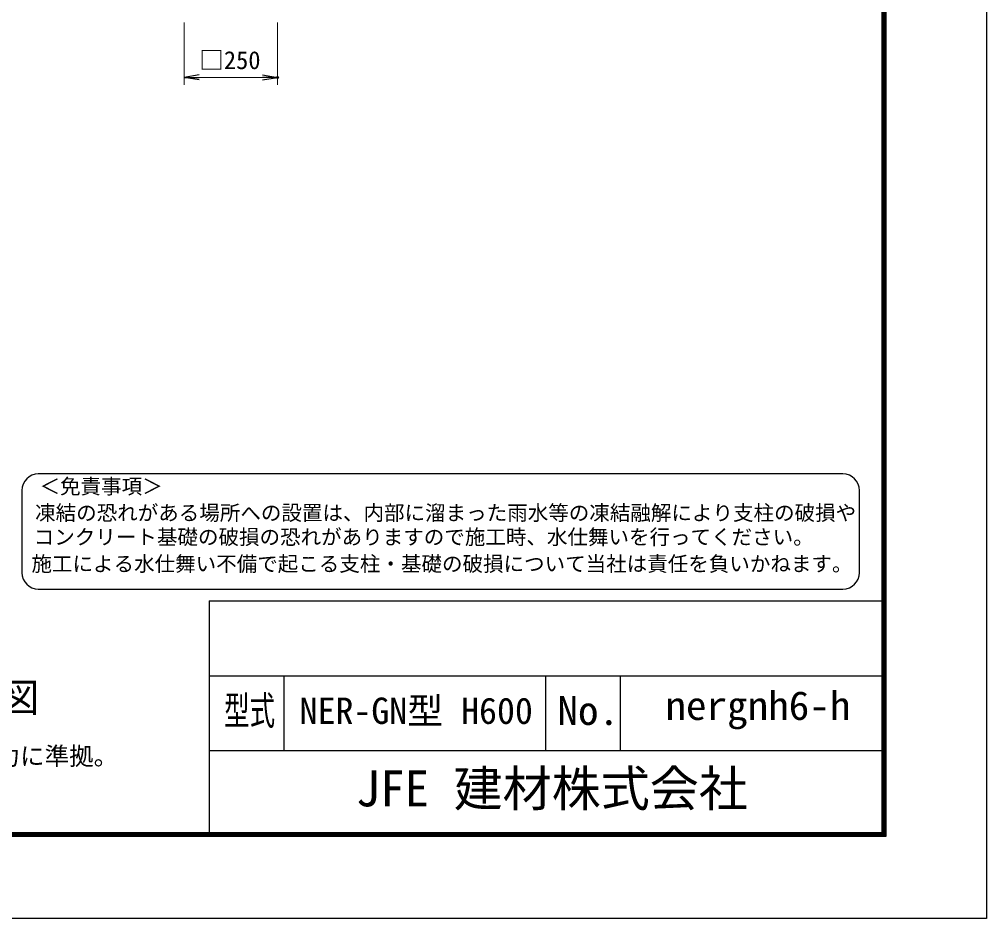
# Model space of a CAD drawing. Units: millimetres, scale not verified. Extents: x -4200 to 4200, y -2970 to 2970.
# Drawn here: x 1613 to 4200, y -2970 to -564 of the extents above; entities that cross this region are included whole.
import ezdxf
from ezdxf.enums import TextEntityAlignment as Align

# ---------------------------------------------------------------- set-up
doc = ezdxf.new("R2010")
doc.units = ezdxf.units.MM
doc.header["$LTSCALE"] = 10
doc.header["$PDMODE"] = 32
doc.header["$PDSIZE"] = 5
for name, color, linetype, lineweight in [('0-1_D-STR-DIM', 7, 'Continuous', 13), ('0-3_Defpoints', 6, 'Continuous', 25), ('0-7_D-STR-TXT', 7, 'Continuous', 13), ('0-C_D-TTL', 7, 'Continuous', 25), ('0-D_D-TTL-TXT', 7, 'Continuous', 25)]:
    doc.layers.add(name, color=color, linetype=linetype, lineweight=lineweight)
doc.layers.add('0-2_0', color=7, linetype='Continuous')
doc.styles.add('ＭＳ ゴシック', font='')
doc.styles.get('ＭＳ ゴシック').set_extended_font_data('MS Gothic')

# ---------------------------------------------------------------- blocks, each defined once
blk = doc.blocks.new('_Open')
at = {"layer": '0-2_0'}
blk.add_line((-10, 1.667), (0, 0), dxfattribs=at)
blk.add_lwpolyline([(-10, -1.667), (0, 0), (-10, 0)], dxfattribs=at)

msp = doc.modelspace()

# ---------------------------------------------------------------- linework, layer by layer
at = {"layer": '0-1_D-STR-DIM'}
for p, q in [((2053.16, -572.78), (2053.16, -739.36)), ((2303.16, -572.78), (2303.16, -739.36)), ((2093.16, -719.36), (2263.16, -719.36))]:
    msp.add_line(p, q, dxfattribs=at)
at = {"layer": '0-3_Defpoints'}
msp.add_point((2303.16, -719.36), dxfattribs=at)
at = {"layer": '0-C_D-TTL'}
for p, q in [((2119.9, -2119.84), (2119.9, -2739.84)), ((2119.9, -2119.84), (3919.9, -2119.84)), ((2119.9, -2319.84), (3919.9, -2319.84)), ((2319.9, -2319.84), (2319.9, -2519.84)), ((3019.9, -2319.84), (3019.9, -2519.84)), ((3219.9, -2319.84), (3219.9, -2519.84)), ((2119.9, -2519.84), (3919.9, -2519.84))]:
    msp.add_line(p, q, dxfattribs=at)
at = {"layer": '0-C_D-TTL', "color": 2}
msp.add_lwpolyline([(-4200.1, 2970.16), (4199.9, 2970.16), (4199.9, -2969.84), (-4200.1, -2969.84)], close=True, dxfattribs=at)
at = {"layer": '0-C_D-TTL'}
for points in [[(-3930.1, 2750.16), (3929.9, 2750.16), (3929.9, -2749.84), (-3930.1, -2749.84)], [(-3927.6, 2747.66), (3927.4, 2747.66), (3927.4, -2747.34), (-3927.6, -2747.34)], [(-3925.1, 2745.16), (3924.9, 2745.16), (3924.9, -2744.84), (-3925.1, -2744.84)], [(-3922.6, 2742.66), (3922.4, 2742.66), (3922.4, -2742.34), (-3922.6, -2742.34)], [(-3920.1, 2740.16), (3919.9, 2740.16), (3919.9, -2739.84), (-3920.1, -2739.84)]]:
    msp.add_lwpolyline(points, close=True, dxfattribs=at)
at = {"layer": '0-D_D-TTL-TXT', "color": 2}
for p, q in [((3815.53, -1780.27), (1663.4, -1780.27)), ((1619.4, -1824.27), (1619.4, -2044.28)), ((3859.53, -2044.28), (3859.53, -1824.27)), ((1663.4, -2088.28), (3815.53, -2088.28))]:
    msp.add_line(p, q, dxfattribs=at)
for centre, start, end in [((1663.4, -1824.27), 90, 180), ((3815.53, -1824.27), 0, 90), ((1663.4, -2044.28), 180, 270), ((3815.53, -2044.28), 270, 0)]:
    msp.add_arc(centre, 44, start, end, dxfattribs=at)

# ---------------------------------------------------------------- block references
at = {"layer": '0-1_D-STR-DIM', "xscale": 4, "yscale": 4, "rotation": 180}
msp.add_blockref('_Open', (2053.16, -719.36), dxfattribs=at)
at = {"layer": '0-1_D-STR-DIM', "xscale": 4, "yscale": 4}
msp.add_blockref('_Open', (2303.16, -719.36), dxfattribs=at)

# ---------------------------------------------------------------- texts
at = {"layer": '0-1_D-STR-DIM', "style": 'ＭＳ ゴシック'}
msp.add_text('□250', height=48.09, dxfattribs=at).set_placement((2094.01, -711.61), align=Align.BOTTOM_LEFT)
at = {"layer": '0-7_D-STR-TXT', "style": 'ＭＳ ゴシック'}
msp.add_text('（設計条件）風荷重：昭和57年改正 建築基準法・同施行令に基づく風圧力に準拠。', height=48.09, dxfattribs=at).set_placement((-582.55, -2573.45), align=Align.BOTTOM_LEFT)
at = {"layer": '0-D_D-TTL-TXT', "style": 'ＭＳ ゴシック'}
for s, height, p in [('＜免責事項＞ \u3000\u3000', 40.25, (1666.66, -1845.55)), ('凍結の恐れがある場所への設置は、内部に溜まった雨水等の凍結融解により支柱の破損や', 40.25, (1654.76, -1916.39)), ('コンクリート基礎の破損の恐れがありますので施工時、水仕舞いを行ってください。', 40.25, (1651.15, -1981)), ('施工による水仕舞い不備で起こる支柱・基礎の破損について当社は責任を負いかねます。 ', 40.25, (1644.99, -2052.72)), ('両開き施錠詳細図', 76.98, (826.05, -2439.84)), ('NER-GN型 H600', 70.53, (2362.15, -2470.08)), ('JFE 建材株式会社', 96.19, (2512.29, -2698.35))]:
    msp.add_text(s, height=height, dxfattribs=at).set_placement(p, align=Align.BOTTOM_LEFT)
for s, width, p in [('型式', 0.65, (2160.17, -2474.65)), ('No.', 1.05, (3051.9, -2474.65)), ('nergnh6-h', 1.05, (3340.57, -2461.31))]:
    msp.add_text(s, height=76.98, dxfattribs=dict(at, width=width)).set_placement(p, align=Align.BOTTOM_LEFT)

doc.saveas('drawing.dxf')
